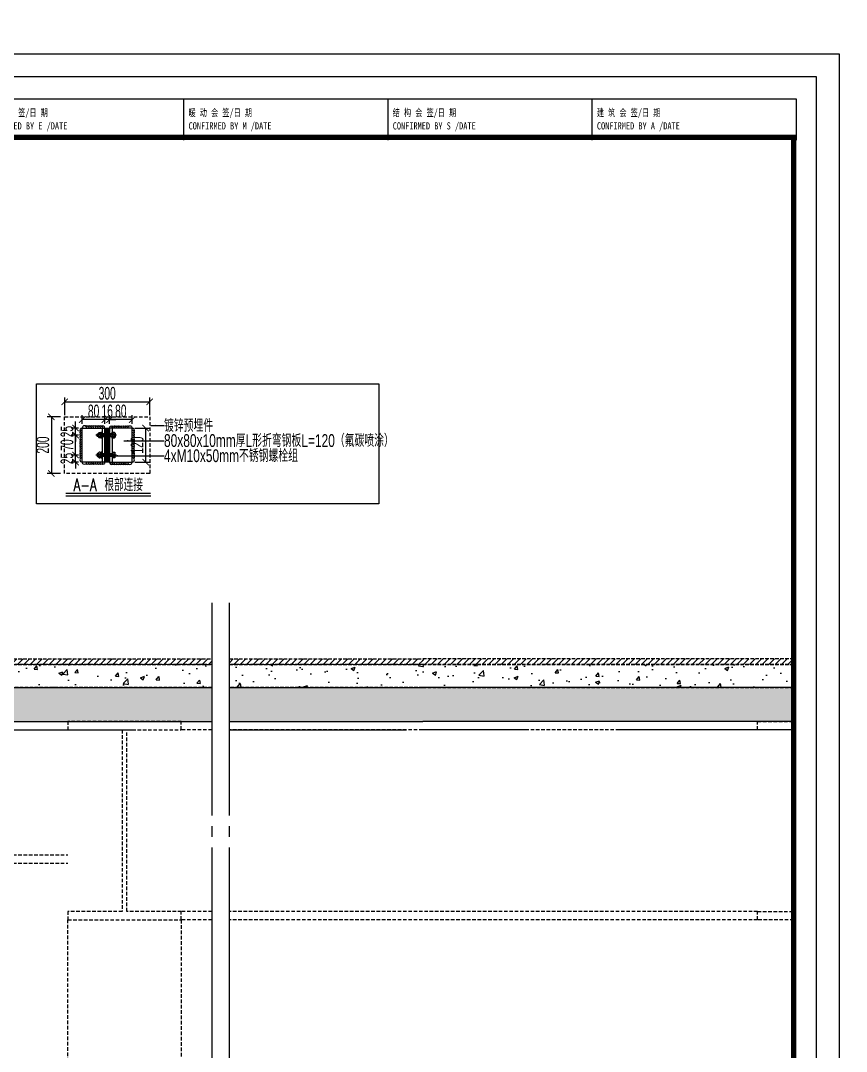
# Model space of a CAD drawing. Extents: x -8792 to 174344, y -43961 to 62816.
# Drawn here: x 126655 to 129567, y -7834 to -4199 of the extents above; entities that cross this region are included whole.
import ezdxf
from ezdxf.enums import TextEntityAlignment as Align
from ezdxf.xclip import XClip

# ---------------------------------------------------------------- set-up
doc = ezdxf.new("R2010")
doc.units = 0
doc.header["$LTSCALE"] = 50
doc.header["$XCLIPFRAME"] = 0
for name, pattern in [('( Hidden )', [0.375, 0.25, -0.125]), ('CENTER2', [28.575, 19.05, -3.175, 3.175, -3.175]), ('DASH', [0.35, 0.25, -0.1]), ('DOT2', [0.125, 0, -0.125]), ('HIDDEN', [0.375, 0.25, -0.125]), ('JIS_08_15', [17.25, 15, -0.75, 0.75, -0.75]), ('PHANTOM2', [31.75, 15.875, -3.175, 3.175, -3.175, 3.175, -3.175])]:
    doc.linetypes.add(name, pattern=pattern)
for name, color, linetype in [('#不锈钢', 25, 'Continuous'), ('#分隔线', 1, 'JIS_08_15'), ('#填充层', 8, 'Continuous'), ('#文字', 2, 'Continuous'), ('#标注', 1, 'Continuous'), ('#结构边线+内凹外凸边线', 5, 'Continuous'), ('#虚线', 8, 'HIDDEN'), ('#钢材', 34, 'Continuous'), ('#铝型材', 3, 'Continuous'), ('#非幕墙范围构件', 8, 'DASH'), ('0-焊缝', 10, 'Continuous'), ('2017_11-sheet-L2$0$C-SHET-TTLB', 11, 'Continuous'), ('A-BEAM-SECT-S', 10, 'Continuous'), ('A-FLOR-OTLN', 4, 'DOT2'), ('C-SHET-SHBD', 11, 'Continuous'), ('C-SHET-TTLB', 11, 'Continuous'), ('Screws', 210, 'Continuous'), ('STEEL', 34, 'Continuous'), ('TC', 251, 'Continuous'), ('TK', 7, 'Continuous'), ('WZ', 7, 'Continuous'), ('XX-S', 1, 'PHANTOM2'), ('吊顶', 7, 'Continuous'), ('焊缝', 8, 'Continuous'), ('螺栓钉类', 241, 'Continuous'), ('通-图框-文字', 4, 'Continuous')]:
    doc.layers.add(name, color=color, linetype=linetype)
doc.styles.add('2017_11-sheet-L2$0$SHEET-ECADI', font='', dxfattribs={"width": 0.7})
doc.styles.add('JHZX', font='jrs.shx', dxfattribs={"width": 0.6, "bigfont": 'jhz.shx'})
doc.styles.add('XD-2008', font='xd-hzs.shx', dxfattribs={"width": 0.7, "bigfont": 'xd-hztxt.shx'})
doc.styles.add('XD2008', font='@1romans.shx', dxfattribs={"width": 0.7, "bigfont": '!hztxt.shx'})
doc.styles.add('图纸文字', font='txt.shx', dxfattribs={"width": 0.7, "bigfont": 'HZTXT.shx'})
doc.styles.add('文字1', font='jrs.shx', dxfattribs={"width": 0.7, "bigfont": 'hztxt.shx'})
doc.styles.get('2017_11-sheet-L2$0$SHEET-ECADI').set_extended_font_data('SimHei')
doc.dimstyles.new('JZBZ-11', dxfattribs={"dimscale": 11, "dimtxt": 3, "dimasz": 1.5, "dimexe": 1, "dimexo": 1, "dimgap": 0.5, "dimtad": 1, "dimdec": 0, "dimdsep": 46, "dimtxsty": 'JHZX', "dimblk1": 'ARCHTICK', "dimblk2": 'ARCHTICK', "dimsah": 1, "dimcen": 0, "dimclrd": 1, "dimclre": 1, "dimclrt": 2, "dimadec": 0, "dimazin": 2, "dimtfac": 1, "dimtdec": 0, "dimtix": 1, "dimtmove": 0, "dimatfit": 3, "dimfxl": 0, "dimtolj": 1, "dimlwd": -1, "dimlwe": -1, "dimarcsym": 0})
doc.dimstyles.new('JZBZ-15', dxfattribs={"dimscale": 15, "dimtxt": 3, "dimasz": 1.5, "dimexe": 1, "dimexo": 1, "dimgap": 0.5, "dimtad": 1, "dimdec": 0, "dimdsep": 46, "dimtxsty": 'JHZX', "dimblk1": 'ARCHTICK', "dimblk2": 'ARCHTICK', "dimsah": 1, "dimcen": 0, "dimclrd": 1, "dimclre": 1, "dimclrt": 2, "dimadec": 3, "dimazin": 2, "dimtfac": 1, "dimtdec": 0, "dimtix": 1, "dimtmove": 0, "dimatfit": 3, "dimfxl": 0, "dimtolj": 1, "dimlwd": -1, "dimlwe": -1, "dimarcsym": 0})
pattern_1 = [(45, (-90369.84, 177752.96), (-17.6776695, 17.6776695), []), (50, (-90369.84, 177752.96), (71.726018, -6.275213), [7.5, -82.5]), (355, (-90369.84, 177752.96), (-13.875133, 75.219213), [6, -66]), (100.4514, (-90363.86, 177752.44), (57.850938, 68.943954), [6.37402, -70.11421]), (46.1842, (-90369.84, 177772.96), (106.724105, -16.5519), [11.25, -123.75]), (96.6356, (-90360.95, 177771.58), (93.46627, 97.411787), [9.56103, -105.1713]), (351.1842, (-90369.84, 177772.96), (93.466195, 97.41186), [9, -99]), (21, (-90359.84, 177767.96), (59.690705, -40.261889), [7.5, -82.5]), (326, (-90359.84, 177767.96), (24.331533, 72.515005), [6, -66]), (71.4514, (-90354.866, 177764.605), (84.022263, 32.25305), [6.37402, -70.11421]), (37.5, (-90369.84, 177752.96), (1.2159855, 33.2893854), [0, -65.2, 0, -67, 0, -66.25]), (7.5, (-90369.84, 177752.96), (26.306954, 39.441171), [0, -38.2, 0, -63.7, 0, -25.25]), (327.5, (-90392.14, 177752.96), (53.3822436, -2.255487), [0, -25, 0, -78, 0, -103.5]), (317.5, (-90402.14, 177752.96), (58.318617, 10.010498), [0, -32.5, 0, -51.8, 0, -73.5])]
pattern_2 = [(45, (-100, 1579.99), (-11.22532, 11.22532), [])]
pattern_3 = [(50, (-100, 1500), (143.452, -12.5504), [15, -165]), (355, (-100, 1500), (-27.7503, 150.4384), [12, -132]), (100.4514, (-88.05, 1498.95), (115.702, 137.888), [12.748, -140.2284]), (46.1842, (-100, 1540), (213.448, -33.104), [22.5, -247.5]), (96.6356, (-82.21, 1537.24), (186.9325, 194.8236), [19.122, -210.3426]), (351.184, (-100, 1540), (186.932, 194.824), [18, -198]), (21, (-80, 1530), (119.3814, -80.5238), [15, -165]), (326, (-80, 1530), (48.663, 145.03), [12, -132]), (71.4514, (-70.05, 1523.29), (168.0445, 64.506), [12.748, -140.2284]), (37.5, (-100, 1500), (2.43197, 66.57877), [0, -130.4, 0, -134, 0, -132.5]), (7.5, (-100, 1500), (52.6139, 78.8823), [0, -76.4, 0, -127.4, 0, -50.5]), (327.5, (-144.6, 1500), (106.7645, -4.51097), [0, -50, 0, -156, 0, -207]), (317.5, (-164.6, 1500), (116.6372, 20.021), [0, -65, 0, -103.6, 0, -147])]

# ---------------------------------------------------------------- blocks, each defined once
blk = doc.blocks.new('A$Cbd8d7c8c')
at = {"layer": 'A-FLOR-OTLN', "color": 8}
blk.add_lwpolyline([(-22721.2, -15689.9), (-43719.4, -33393.2, 0.413756), (-43991.6, -36561, 0.189672), (122158.2, -126683, 0.414786), (124666, -124719.5), (133885.2, -48361.9, 0.379931), (116453.3, -23207.9, 0.236452)], format="xyb", dxfattribs=at)
at = {"layer": '吊顶', "const_width": 3}
blk.add_lwpolyline([(36525.2, -42886.2, 0.056654), (31389.8, -41079.3), (30859.1, -40957.8, -0.112536), (21289.5, -36343.7, -0.028917), (3039, -19971, 0.413532), (-633.6, -19953.4), (-31397.9, -50352.8, 0.414781), (-31416.3, -54033.3, 0.170492), (123964.3, -129414.7, 0.412564), (126841.2, -127143.2), (136317.5, -48655.6, 1.269195), (87076.8, -54393.3)], format="xyb", dxfattribs=at)
blk = doc.blocks.new('A$C121c28fc')
at = {"layer": '#填充层'}
h = blk.add_hatch(dxfattribs=at)
h.set_pattern_fill('钢筋混凝土', color=256, scale=10, style=0)
h.set_pattern_definition(pattern_1)
h.paths.add_polyline_path([(2900.1, 1380), (2900.1, 1500), (-100, 1500), (-100, 1380)])
h = blk.add_hatch(dxfattribs=at)
h.set_pattern_fill('钢筋混凝土', color=256, scale=10, style=0)
h.set_pattern_definition(pattern_1)
h.paths.add_polyline_path([(2900.1, 1380), (2900.1, 1500), (5900.1, 1500), (5900.1, 1380)])
at = {"layer": '#非幕墙范围构件', "ltscale": 10}
h = blk.add_hatch(dxfattribs=at)
h.set_pattern_fill('ANSI31', color=8, scale=10)
h.set_pattern_definition(pattern_2)
h.paths.add_polyline_path([(2900.1, 1580), (2900.1, 1600), (115, 1600), (115, 1580)])
h = blk.add_hatch(dxfattribs=at)
h.set_pattern_fill('ANSI31', color=8, scale=10)
h.set_pattern_definition(pattern_2)
h.paths.add_polyline_path([(2900.1, 1580), (2900.1, 1600), (5685.1, 1600), (5685.1, 1580)])
h = blk.add_hatch(dxfattribs=at)
h.set_pattern_fill('混凝土', color=8, scale=20)
h.set_pattern_definition(pattern_3)
h.paths.add_polyline_path([(2900.1, 1500), (2900.1, 1580), (115, 1580), (115, 1500)])
h = blk.add_hatch(dxfattribs=at)
h.set_pattern_fill('混凝土', color=8, scale=20)
h.set_pattern_definition(pattern_3)
h.paths.add_polyline_path([(2900.1, 1500), (2900.1, 1580), (5685.1, 1580), (5685.1, 1500)])
at = {"layer": '#结构边线+内凹外凸边线'}
for p, q in [((-100, 1500), (2900.1, 1500)), ((-100, 1500), (-100, 1380)), ((5900.1, 1500), (2900.1, 1500)), ((5900.1, 1500), (5900.1, 1380)), ((-100, 1380), (2900.1, 1380)), ((5900.1, 1380), (2900.1, 1380))]:
    blk.add_line(p, q, dxfattribs=at)
at = {"layer": '#钢材', "ltscale": 50}
for points in [[(-100, 1350), (-88, 1350), (-87.9, 909.9), (-99.9, 909.9)], [(5900.1, 1350), (5888.1, 1350), (5888.1, 909.9), (5900.1, 909.9)]]:
    blk.add_lwpolyline(points, close=True, dxfattribs=at)
for points in [[(-7.9, 939.9), (-37.9, 909.9), (-87.9, 909.9), (-88, 1350), (-38, 1350), (-8, 1320), (-7.9, 939.9)], [(8.1, 939.9), (38.1, 909.9), (88.1, 909.9), (88, 1350), (38, 1350), (8, 1320), (8.1, 939.9)], [(5792.1, 939.9), (5762.1, 909.9), (5712.1, 909.9), (5712.1, 1350), (5762.1, 1350), (5792.1, 1320), (5792.1, 939.9)], [(5808.1, 939.9), (5838.1, 909.9), (5888.1, 909.9), (5888.1, 1350), (5838.1, 1350), (5808.1, 1320), (5808.1, 939.9)]]:
    blk.add_lwpolyline(points, dxfattribs=at)
at = {"layer": '#铝型材', "color": 8, "linetype": '( Hidden )', "ltscale": 50}
for points in [[(-8, 1350), (-100, 1350), (-100, 1380), (100, 1380), (100, 1350), (8, 1350), (8.1, 909.9), (100.1, 909.9), (100.1, 879.9), (-99.9, 879.9), (-99.9, 909.9), (-7.9, 909.9)], [(5808.1, 1350), (5900.1, 1350), (5900.1, 1380), (5700.1, 1380), (5700.1, 1350), (5792.1, 1350), (5792.1, 909.9), (5700.1, 909.9), (5700.1, 879.9), (5900.1, 879.9), (5900.1, 909.9), (5808.1, 909.9)]]:
    blk.add_lwpolyline(points, close=True, dxfattribs=at)
at = {"layer": '#非幕墙范围构件', "color": 8, "linetype": '( Hidden )', "ltscale": 50}
for p in [(100, 1350.1), (5700.1, 1350.1)]:
    blk.add_line(p, (2900.1, 1350.1), dxfattribs=at)
at = {"layer": '#非幕墙范围构件', "color": 8}
for points in [[(2900.1, 1580), (115, 1580), (115, 1600), (2900.1, 1600)], [(2900.1, 1580), (5685.1, 1580), (5685.1, 1600), (2900.1, 1600)], [(2900.1, 1500), (115, 1500), (115, 1580), (2900.1, 1580)], [(2900.1, 1500), (5685.1, 1500), (5685.1, 1580), (2900.1, 1580)]]:
    blk.add_lwpolyline(points, dxfattribs=at)
at = {"layer": '#非幕墙范围构件', "color": 8, "linetype": '( Hidden )'}
for points in [[(100, 1350.1), (500.1, 1350)], [(4080.7, 1350), (900.1, 1350)], [(100, 910), (500.1, 909.9)], [(5700.1, 909.9), (4468.7, 909.9)], [(100, 880), (500.1, 879.9)], [(5700.1, 879.9), (4468.7, 879.9)], [(4080.7, 710), (900.1, 710)], [(4080.7, 680), (900.1, 680)], [(-100, -900.1), (100.1, -600.1)], [(-99.9, -600.1), (100.1, -900.1)], [(5900.1, -600.1), (5700.1, -900.1)], [(5900.1, -900.1), (5700.1, -600.1)]]:
    blk.add_lwpolyline(points, dxfattribs=at)
for points in [[(708, 1350.1), (900.1, 1350.1), (900.1, 1380.1), (500.1, 1380.1), (500.1, 1350.1), (692, 1350.1), (692, 710.1), (500.1, 710.1), (500.1, 680.1), (900.1, 680.1), (900.1, 710.1), (708, 710.1)], [(4272.8, 1350.1), (4080.7, 1350.1), (4080.7, 1380.1), (4480.7, 1380.1), (4480.7, 1350.1), (4288.8, 1350.1), (4288.8, 710.1), (4480.7, 710.1), (4480.7, 680.1), (4080.7, 680.1), (4080.7, 710.1), (4272.8, 710.1)], [(-100, -900.1), (-99.9, 879.9), (100.1, 879.9), (100, -900.1)], [(4900.1, 879.9), (5300.1, 879.9), (5300.1, -4370.1), (4900.1, -4370.1)], [(5900.1, -900.1), (5900.1, 879.9), (5700.1, 879.9), (5700.1, -900.1)], [(500.1, 680), (900.1, 680), (900.1, -4395.1), (500.1, -4395.1)], [(-100, -900.1), (100, -900.1), (100, -600.1), (-100, -600.1)], [(5900.1, -900.1), (5700.1, -900.1), (5700.1, -600.1), (5900.1, -600.1)]]:
    blk.add_lwpolyline(points, close=True, dxfattribs=at)
at = {"layer": 'A-BEAM-SECT-S'}
for p in [(100, 1380.1), (5700.1, 1380.1)]:
    blk.add_line(p, (2900.1, 1380.1), dxfattribs=at)
at = {"layer": '焊缝', "ltscale": 10}
for points in [[(-38, 1350, -0.57735), (-56, 1339.6, 0.267949), (-50, 1350, -0.57735), (-68, 1339.6, 0.267949), (-62, 1350, -0.57735), (-80, 1339.6, 0.267949), (-74, 1350, -1), (-98, 1350, -1)], [(-87.9, 1350, -0.57735), (-77.5, 1332, 0.267949), (-87.9, 1338, -0.57735), (-77.5, 1320, 0.267949), (-87.9, 1326, -0.57735), (-77.5, 1308, 0.267949), (-87.9, 1314, -0.57735), (-77.5, 1296, 0.267949), (-87.9, 1302, -0.57735), (-77.5, 1284, 0.267949), (-87.9, 1290, -0.57735), (-77.5, 1272, 0.267949), (-87.9, 1278, -0.57735), (-77.5, 1260, 0.267949), (-87.9, 1266, -0.57735), (-77.5, 1248, 0.267949), (-87.9, 1254, -0.57735), (-77.5, 1236, 0.267949), (-87.9, 1242, -0.57735), (-77.5, 1224, 0.267949), (-87.9, 1230, -0.57735), (-77.5, 1212, 0.267949), (-87.9, 1218, -0.57735), (-77.5, 1200, 0.267949), (-87.9, 1206, -0.57735), (-77.5, 1188, 0.267949), (-87.9, 1194, -0.57735), (-77.5, 1176, 0.267949), (-87.9, 1182, -0.57735), (-77.5, 1164, 0.267949), (-87.9, 1170, -0.57735), (-77.5, 1152, 0.267949), (-87.9, 1158, -0.57735), (-77.5, 1140, 0.267949), (-87.9, 1146, -0.57735), (-77.5, 1128, 0.267949), (-87.9, 1134, -0.57735), (-77.5, 1116, 0.267949), (-87.9, 1122, -0.57735), (-77.5, 1104, 0.267949), (-87.9, 1110, -0.57735), (-77.5, 1092, 0.267949), (-87.9, 1098, -0.57735), (-77.5, 1080, 0.267949), (-87.9, 1086, -0.57735), (-77.5, 1068, 0.267949), (-87.9, 1074, -0.57735), (-77.5, 1056, 0.267949), (-87.9, 1062, -0.57735), (-77.5, 1044, 0.267949), (-87.9, 1050, -0.57735), (-77.5, 1032, 0.267949), (-87.9, 1038, -0.57735), (-77.5, 1020, 0.267949), (-87.9, 1026, -0.57735), (-77.5, 1008, 0.267949), (-87.9, 1014, -0.57735), (-77.5, 996, 0.267949), (-87.9, 1002, -0.57735), (-77.5, 984, 0.267949), (-87.9, 990, -0.57735), (-77.5, 972, 0.267949), (-87.9, 978, -0.57735), (-77.5, 960, 0.267949), (-87.9, 966, -0.57735), (-77.5, 948, 0.267949), (-87.9, 954, -0.57735), (-77.5, 936, 0.267949), (-87.9, 942, -1), (-87.9, 918, -1)], [(100.1, 1350.1, -0.57735), (82.1, 1339.7, 0.267949), (88.1, 1350.1, -0.57735), (70.1, 1339.6, 0.267949), (76.1, 1350, -0.57735), (58.1, 1339.6, 0.267949), (64.1, 1350, -1), (40.1, 1349.9, -1)], [(-8, 1320, 0.57735), (-18.4, 1302, -0.267949), (-8, 1308, 0.57735), (-18.4, 1290, -0.267949), (-8, 1296, 0.57735), (-18.4, 1278, -0.267949), (-8, 1284, 0.57735), (-18.4, 1266, -0.267949), (-8, 1272, 0.57735), (-18.4, 1254, -0.267949), (-8, 1260, 0.57735), (-18.4, 1242, -0.267949), (-8, 1248, 0.57735), (-18.4, 1230, -0.267949), (-8, 1236, 0.57735), (-18.4, 1218, -0.267949), (-8, 1224, 0.57735), (-18.4, 1206, -0.267949), (-8, 1212, 0.57735), (-18.4, 1194, -0.267949), (-8, 1200, 0.57735), (-18.4, 1182, -0.267949), (-8, 1188, 0.57735), (-18.4, 1170, -0.267949), (-8, 1176, 0.57735), (-18.4, 1158, -0.267949), (-8, 1164, 0.57735), (-18.4, 1146, -0.267949), (-8, 1152, 0.57735), (-18.4, 1134, -0.267949), (-8, 1140, 0.57735), (-18.4, 1122, -0.267949), (-8, 1128, 0.57735), (-18.4, 1110, -0.267949), (-8, 1116, 0.57735), (-18.4, 1098, -0.267949), (-8, 1104, 0.57735), (-18.4, 1086, -0.267949), (-8, 1092, 0.57735), (-18.4, 1074, -0.267949), (-8, 1080, 0.57735), (-18.4, 1062, -0.267949), (-8, 1068, 0.57735), (-18.4, 1050, -0.267949), (-8, 1056, 0.57735), (-18.4, 1038, -0.267949), (-8, 1044, 0.57735), (-18.4, 1026, -0.267949), (-8, 1032, 0.57735), (-18.4, 1014, -0.267949), (-8, 1020, 0.57735), (-18.4, 1002, -0.267949), (-8, 1008, 0.57735), (-18.4, 990, -0.267949), (-8, 996, 0.57735), (-18.4, 978, -0.267949), (-8, 984, 0.57735), (-18.4, 966, -0.267949), (-8.1, 972, 1), (-8.1, 948, 1)], [(8, 1320, -0.57735), (18.4, 1302, 0.267949), (8, 1308, -0.57735), (18.4, 1290, 0.267949), (8, 1296, -0.57735), (18.4, 1278, 0.267949), (8, 1284, -0.57735), (18.4, 1266, 0.267949), (8, 1272, -0.57735), (18.4, 1254, 0.267949), (8, 1260, -0.57735), (18.4, 1242, 0.267949), (8, 1248, -0.57735), (18.4, 1230, 0.267949), (8, 1236, -0.57735), (18.4, 1218, 0.267949), (8, 1224, -0.57735), (18.4, 1206, 0.267949), (8, 1212, -0.57735), (18.4, 1194, 0.267949), (8, 1200, -0.57735), (18.4, 1182, 0.267949), (8, 1188, -0.57735), (18.4, 1170, 0.267949), (8, 1176, -0.57735), (18.4, 1158, 0.267949), (8, 1164, -0.57735), (18.4, 1146, 0.267949), (8, 1152, -0.57735), (18.4, 1134, 0.267949), (8, 1140, -0.57735), (18.4, 1122, 0.267949), (8, 1128, -0.57735), (18.4, 1110, 0.267949), (8, 1116, -0.57735), (18.4, 1098, 0.267949), (8, 1104, -0.57735), (18.4, 1086, 0.267949), (8, 1092, -0.57735), (18.4, 1074, 0.267949), (8, 1080, -0.57735), (18.4, 1062, 0.267949), (8, 1068, -0.57735), (18.4, 1050, 0.267949), (8, 1056, -0.57735), (18.4, 1038, 0.267949), (8, 1044, -0.57735), (18.4, 1026, 0.267949), (8, 1032, -0.57735), (18.4, 1014, 0.267949), (8, 1020, -0.57735), (18.4, 1002, 0.267949), (8, 1008, -0.57735), (18.4, 990, 0.267949), (8, 996, -0.57735), (18.4, 978, 0.267949), (8, 984, -0.57735), (18.4, 966, 0.267949), (8.1, 972, -1), (8.1, 948, -1)], [(-99.9, 909.9, -0.57735), (-81.9, 920.3, 0.267949), (-87.9, 909.9, -0.57735), (-69.9, 920.3, 0.267949), (-75.9, 909.9, -0.57735), (-57.9, 920.3, 0.267949), (-63.9, 909.9, -1), (-39.9, 909.9, -1)], [(8.1, 909.9, -0.57735), (26.1, 920.3, 0.267949), (20.1, 909.9, -0.57735), (38.1, 920.3, 0.267949), (32.1, 909.9, -0.57735), (50.1, 920.3, 0.267949), (44.1, 909.9, -0.57735), (62.1, 920.3, 0.267949), (56.1, 909.9, -1), (80.1, 909.9, -1)]]:
    blk.add_lwpolyline(points, format="xyb", dxfattribs=at)
blk = doc.blocks.new('A3文本框')
at = {"layer": 'Defpoints', "ltscale": 500}
blk.add_lwpolyline([(10, -10), (-420, -10), (-420, 297), (10, 297)], close=True, dxfattribs=at)
at = {"layer": 'C-SHET-SHBD', "style": 'XD2008', "width": 0.7}
for tag, height, p in [('子项名称', 4.5, (-37.49, 35.41)), ('图名', 4.5, (-37.49, 24.27)), ('比例', 3, (-56.3, 8.25)), ('MQJD-01', 3, (-13.24, 2.27))]:
    blk.add_attdef(tag, text='', height=height, dxfattribs=at).set_placement(p, align=Align.CENTER)
blk = doc.blocks.new('*U212')
at = {"layer": 'Screws', "linetype": 'ByBlock'}
for p, q in [((-7.2, 10), (7.2, 10)), ((-5, 0), (-5, -36)), ((-4.8, 2), (-4.8, 8)), ((4.8, 2), (4.8, 8)), ((5, -36), (5, 0)), ((-7.2, -48.5), (7.2, -48.5)), ((-5, -52.5), (5, -52.5)), ((-4.8, -46.7), (-4.8, -42.3)), ((0, -40.5), (1.9, -38)), ((1.2, -40.5), (3.1, -38)), ((4.8, -46.7), (4.8, -42.3))]:
    blk.add_line(p, q, dxfattribs=at)
at = {"layer": 'Screws', "color": 252, "linetype": 'HIDDEN'}
for p, q in [((-4, 0), (-4, -36)), ((4, -36), (4, 0)), ((-4, -48.5), (-4, -53.5)), ((4, -48.5), (4, -53.5))]:
    blk.add_line(p, q, dxfattribs=at)
at = {"layer": 'Screws', "color": 170, "linetype": 'CENTER2'}
blk.add_line((0, 15), (0, -58.5), dxfattribs=at)
at = {"layer": 'Screws', "linetype": 'ByBlock'}
for points in [[(11, 2), (11, 0), (-11, 0), (-11, 2)], [(11, -36), (11, -38), (-11, -38), (-11, -36)], [(-9, -40.5), (9, -40.5), (9, -38), (-9, -38)]]:
    blk.add_lwpolyline(points, close=True, dxfattribs=at)
blk.add_lwpolyline([(9.6, 2), (9.6, 8, 0.281025), (7.2, 10, 0.281025), (4.8, 8, 0.416358), (-4.8, 8, 0.281025), (-7.2, 10, 0.281025), (-9.6, 8), (-9.6, 2)], format="xyb", dxfattribs=at)
blk.add_lwpolyline([(-4.8, -42.3, -0.374723), (4.8, -42.3, -0.268096), (7.2, -40.5, -0.268096), (9.6, -42.3), (9.6, -46.7, -0.268096), (7.2, -48.5, -0.268096), (4.8, -46.7, -0.374723), (-4.8, -46.7, -0.268096), (-7.2, -48.5, -0.268096), (-9.6, -46.7), (-9.6, -42.3, -0.268096), (-7.2, -40.5, -0.268096)], format="xyb", close=True, dxfattribs=at)
blk.add_lwpolyline([(5, -48.5), (5, -52.5), (4, -53.5), (-4, -53.5), (-5, -52.5), (-5, -48.5)], dxfattribs=at)
blk = doc.blocks.new('20230320160734')
at = {"layer": '0-焊缝', "color": 10, "ltscale": 250}
for points in [[(-18, 66.2, 0.57735), (-30, 73.1, -0.267949), (-26, 66.2, 0.57735), (-38, 73.1, -0.267949), (-34, 66.2, 0.57735), (-46, 73.1, -0.267949), (-42, 66.2, 0.57735), (-54, 73.1, -0.267949), (-50, 66.2, 0.57735), (-62, 73.1, -0.267949), (-58, 66.2, 0.57735), (-70, 73.1, -0.267949), (-66, 66.2, 0.57735), (-78, 73.1, -0.267949), (-74, 66.2, 0.57735), (-86, 73.1, -0.267949), (-82, 66.2, 1), (-98, 66.2, 1)], [(-2, 66.2, -0.57735), (10, 73.1, 0.267949), (6, 66.2, -0.57735), (18, 73.1, 0.267949), (14, 66.2, -0.57735), (26, 73.1, 0.267949), (22, 66.2, -0.57735), (34, 73.1, 0.267949), (30, 66.2, -0.57735), (42, 73.1, 0.267949), (38, 66.2, -0.57735), (50, 73.1, 0.267949), (46, 66.2, -0.57735), (58, 73.1, 0.267949), (54, 66.2, -0.57735), (66, 73.1, 0.267949), (62, 66.2, -1), (78, 66.2, -1)], [(-18, -54, -0.57735), (-30, -60.9, 0.267949), (-26, -54, -0.57735), (-38, -60.9, 0.267949), (-34, -54, -0.57735), (-46, -60.9, 0.267949), (-42, -54, -0.57735), (-54, -60.9, 0.267949), (-50, -54, -0.57735), (-62, -60.9, 0.267949), (-58, -54, -0.57735), (-70, -60.9, 0.267949), (-66, -54, -0.57735), (-78, -60.9, 0.267949), (-74, -54, -0.57735), (-86, -60.9, 0.267949), (-82, -54, -1), (-98, -54, -1)], [(-2, -54, 0.57735), (10, -60.9, -0.267949), (6, -54, 0.57735), (18, -60.9, -0.267949), (14, -54, 0.57735), (26, -60.9, -0.267949), (22, -54, 0.57735), (34, -60.9, -0.267949), (30, -54, 0.57735), (42, -60.9, -0.267949), (38, -54, 0.57735), (50, -60.9, -0.267949), (46, -54, 0.57735), (58, -60.9, -0.267949), (54, -54, 0.57735), (66, -60.9, -0.267949), (62, -54, 1), (78, -54, 1)]]:
    blk.add_lwpolyline(points, format="xyb", dxfattribs=at)
for centre, start, end in [((-98, 58), 90, 210), ((-98, 50), 90, 210), ((-98, 42), 90, 210), ((-98, 34), 90, 210), ((-98, 34), 90, 150), ((78, 58), 330, 90), ((78, 50), 330, 90), ((78, 42), 330, 90), ((78, 34), 30, 90), ((78, 34), 330, 90), ((-98, 26), 90, 210), ((-98, 18), 90, 210), ((-98, 10), 90, 210), ((-98, 2), 90, 210), ((-98, -6), 90, 210), ((-98, 26), 90, 150), ((-98, 18), 90, 150), ((-98, 10), 90, 150), ((-98, 2), 90, 150), ((-98, -6), 90, 150), ((78, 26), 30, 90), ((78, 26), 330, 90), ((78, 18), 30, 90), ((78, 18), 330, 90), ((78, 10), 30, 90), ((78, 10), 330, 90), ((78, 2), 30, 90), ((78, 2), 330, 90), ((78, -6), 30, 90), ((78, -6), 330, 90), ((-98, -14), 90, 210), ((-98, -22), 90, 210), ((-98, -30), 90, 210), ((-98, -38), 90, 210), ((-98, -14), 90, 150), ((-98, -22), 90, 150), ((-98, -30), 90, 150), ((-98, -38), 90, 150), ((78, -14), 30, 90), ((78, -14), 330, 90), ((78, -22), 30, 90), ((78, -22), 330, 90), ((78, -30), 30, 90), ((78, -30), 330, 90), ((78, -38), 30, 90), ((78, -38), 330, 90), ((-98, -46), 90, 270), ((-98, -46), 90, 150), ((78, -46), 30, 90), ((78, -46), 270, 90)]:
    blk.add_arc(centre, 8, start, end, dxfattribs=at)
at = {"layer": 'STEEL', "ltscale": 40}
for points in [[(-98, -54), (-98, 66.1), (-18, 66.1), (-18, -54)], [(78, -54), (78, 66.1), (-2, 66.1), (-2, -54)]]:
    blk.add_lwpolyline(points, close=True, dxfattribs=at)
for points in [[(-28, 66.1), (-28, -54)], [(8, 66.1), (8, -54)]]:
    blk.add_lwpolyline(points, dxfattribs=at)
at = {"layer": '螺栓钉类', "rotation": 270}
blk.add_blockref('*U212', (8, 41.1), dxfattribs=at)
at = {"layer": '螺栓钉类', "xscale": -1, "rotation": 270}
blk.add_blockref('*U212', (8, -29), dxfattribs=at)
blk = doc.blocks.new('*U99')
blk.add_line((-13.52, -0.75), (13.7, -0.75))
at = {"const_width": 0.4}
blk.add_lwpolyline([(-13.52, 0), (13.7, 0)], dxfattribs=at)
at = {"layer": 'WZ', "color": 2, "style": '图纸文字', "width": 0.7}
blk.add_attdef('立面图', text='', height=4, dxfattribs=at).set_placement((0.06, 2.74), align=Align.MIDDLE_CENTER)
blk = doc.blocks.new('_ARCHTICK')
at = {"color": 0, "linetype": 'ByBlock', "const_width": 0.15}
blk.add_lwpolyline([(-0.5, -0.5), (0.5, 0.5)], dxfattribs=at)
blk = doc.blocks.new('*D214')
at = {"layer": '#标注', "color": 1, "ltscale": 10, "transparency": 16777216}
for p, q in [((126968.2, -5600.6), (126968.2, -5590.7)), ((127048.2, -5620.7), (127048.2, -5590.7)), ((127048.2, -5605.7), (126968.2, -5605.7))]:
    blk.add_line(p, q, dxfattribs=at)
at = {"layer": 'Defpoints', "color": 0, "ltscale": 10, "transparency": 16777216}
for p in [(126968.2, -5605.7), (126968.2, -5615.6), (127048.2, -5635.7)]:
    blk.add_point(p, dxfattribs=at)
at = {"layer": '#标注', "color": 1, "ltscale": 10, "transparency": 16777216, "xscale": 22.5, "yscale": 22.5, "zscale": 22.5, "rotation": 180}
blk.add_blockref('_ARCHTICK', (126968.2, -5605.7), dxfattribs=at)
at = {"layer": '#标注', "color": 1, "ltscale": 10, "transparency": 16777216, "xscale": 22.5, "yscale": 22.5, "zscale": 22.5}
blk.add_blockref('_ARCHTICK', (127048.2, -5605.7), dxfattribs=at)
at = {"layer": '#标注', "color": 2, "ltscale": 10, "transparency": 16777216, "insert": (127008.2, -5575.7), "char_height": 45, "attachment_point": 5, "style": 'JHZX'}
blk.add_mtext('\\A1;80', dxfattribs=at)
blk = doc.blocks.new('*D215')
at = {"layer": '#标注', "color": 1, "ltscale": 10, "transparency": 16777216}
for p, q in [((126952.2, -5620.5), (126952.2, -5590.7)), ((126968.2, -5620.6), (126968.2, -5590.7)), ((126952.2, -5605.7), (126929.7, -5605.7)), ((126968.2, -5605.7), (126952.2, -5605.7)), ((126968.2, -5605.7), (126990.7, -5605.7))]:
    blk.add_line(p, q, dxfattribs=at)
at = {"layer": 'Defpoints', "color": 0, "ltscale": 10, "transparency": 16777216}
for p in [(126952.2, -5605.7), (126952.2, -5635.5), (126968.2, -5635.6)]:
    blk.add_point(p, dxfattribs=at)
at = {"layer": '#标注', "color": 1, "ltscale": 10, "transparency": 16777216, "xscale": 22.5, "yscale": 22.5, "zscale": 22.5}
blk.add_blockref('_ARCHTICK', (126952.2, -5605.7), dxfattribs=at)
at = {"layer": '#标注', "color": 1, "ltscale": 10, "transparency": 16777216, "xscale": 22.5, "yscale": 22.5, "zscale": 22.5, "rotation": 180}
blk.add_blockref('_ARCHTICK', (126968.2, -5605.7), dxfattribs=at)
at = {"layer": '#标注', "color": 2, "ltscale": 10, "transparency": 16777216, "insert": (126960.2, -5575.7), "char_height": 45, "attachment_point": 5, "style": 'JHZX'}
blk.add_mtext('\\A1;16', dxfattribs=at)
blk = doc.blocks.new('*D216')
at = {"layer": '#标注', "color": 1, "ltscale": 10, "transparency": 16777216}
for p, q in [((126872.2, -5620.7), (126872.2, -5590.7)), ((126952.2, -5600.6), (126952.2, -5590.7)), ((126952.2, -5605.7), (126872.2, -5605.7))]:
    blk.add_line(p, q, dxfattribs=at)
at = {"layer": 'Defpoints', "color": 0, "ltscale": 10, "transparency": 16777216}
for p in [(126872.2, -5605.7), (126952.2, -5615.6), (126872.2, -5635.7)]:
    blk.add_point(p, dxfattribs=at)
at = {"layer": '#标注', "color": 1, "ltscale": 10, "transparency": 16777216, "xscale": 22.5, "yscale": 22.5, "zscale": 22.5, "rotation": 180}
blk.add_blockref('_ARCHTICK', (126872.2, -5605.7), dxfattribs=at)
at = {"layer": '#标注', "color": 1, "ltscale": 10, "transparency": 16777216, "xscale": 22.5, "yscale": 22.5, "zscale": 22.5}
blk.add_blockref('_ARCHTICK', (126952.2, -5605.7), dxfattribs=at)
at = {"layer": '#标注', "color": 2, "ltscale": 10, "transparency": 16777216, "insert": (126912.2, -5575.7), "char_height": 45, "attachment_point": 5, "style": 'JHZX'}
blk.add_mtext('\\A1;80', dxfattribs=at)
blk = doc.blocks.new('*D217')
at = {"layer": '#标注', "color": 1, "ltscale": 10, "transparency": 16777216}
for p, q in [((127057.2, -5635.5), (127110.8, -5635.5)), ((127095.8, -5635.5), (127095.8, -5755.7)), ((127057.2, -5755.7), (127110.8, -5755.7))]:
    blk.add_line(p, q, dxfattribs=at)
at = {"layer": 'Defpoints', "color": 0, "ltscale": 10, "transparency": 16777216}
for p in [(127042.2, -5635.5), (127042.2, -5755.7), (127095.8, -5755.7)]:
    blk.add_point(p, dxfattribs=at)
at = {"layer": '#标注', "color": 1, "ltscale": 10, "transparency": 16777216, "xscale": 22.5, "yscale": 22.5, "zscale": 22.5}
for p, rotation in [((127095.8, -5635.5), 90), ((127095.8, -5755.7), 270)]:
    blk.add_blockref('_ARCHTICK', p, dxfattribs=dict(at, rotation=rotation))
at = {"layer": '#标注', "color": 2, "ltscale": 10, "transparency": 16777216, "insert": (127065.8, -5695.6), "char_height": 45, "attachment_point": 5, "rotation": 90, "style": 'JHZX'}
blk.add_mtext('\\A1;120', dxfattribs=at)
blk = doc.blocks.new('*D218')
at = {"layer": '#标注', "color": 1, "ltscale": 10, "transparency": 16777216}
for p, q in [((126810.2, -5590.6), (126810.2, -5528.2)), ((126810.2, -5543.2), (127110.2, -5543.2)), ((127110.2, -5590.6), (127110.2, -5528.2))]:
    blk.add_line(p, q, dxfattribs=at)
at = {"layer": 'Defpoints', "color": 0, "ltscale": 10, "transparency": 16777216}
for p in [(127110.2, -5543.2), (126810.2, -5605.6), (127110.2, -5605.6)]:
    blk.add_point(p, dxfattribs=at)
at = {"layer": '#标注', "color": 1, "ltscale": 10, "transparency": 16777216, "xscale": 22.5, "yscale": 22.5, "zscale": 22.5, "rotation": 180}
blk.add_blockref('_ARCHTICK', (126810.2, -5543.2), dxfattribs=at)
at = {"layer": '#标注', "color": 1, "ltscale": 10, "transparency": 16777216, "xscale": 22.5, "yscale": 22.5, "zscale": 22.5}
blk.add_blockref('_ARCHTICK', (127110.2, -5543.2), dxfattribs=at)
at = {"layer": '#标注', "color": 2, "ltscale": 10, "transparency": 16777216, "insert": (126960.2, -5513.2), "char_height": 45, "attachment_point": 5, "style": 'JHZX'}
blk.add_mtext('\\A1;300', dxfattribs=at)
blk = doc.blocks.new('*D219')
at = {"layer": '#标注', "color": 1, "ltscale": 10, "transparency": 16777216}
for p, q in [((126795.2, -5595.6), (126748.3, -5595.6)), ((126763.3, -5595.6), (126763.3, -5795.6)), ((126795.2, -5795.6), (126748.3, -5795.6))]:
    blk.add_line(p, q, dxfattribs=at)
at = {"layer": 'Defpoints', "color": 0, "ltscale": 10, "transparency": 16777216}
for p in [(126810.2, -5595.6), (126763.3, -5795.6), (126810.2, -5795.6)]:
    blk.add_point(p, dxfattribs=at)
at = {"layer": '#标注', "color": 1, "ltscale": 10, "transparency": 16777216, "xscale": 22.5, "yscale": 22.5, "zscale": 22.5}
for p, rotation in [((126763.3, -5595.6), 90), ((126763.3, -5795.6), 270)]:
    blk.add_blockref('_ARCHTICK', p, dxfattribs=dict(at, rotation=rotation))
at = {"layer": '#标注', "color": 2, "ltscale": 10, "transparency": 16777216, "insert": (126733.3, -5695.6), "char_height": 45, "attachment_point": 5, "rotation": 90, "style": 'JHZX'}
blk.add_mtext('\\A1;200', dxfattribs=at)
blk = doc.blocks.new('*D220')
at = {"layer": '#标注', "color": 1, "ltscale": 10, "transparency": 16777216}
for p, q in [((126859.1, -5730.7), (126833.5, -5730.7)), ((126848.5, -5730.7), (126848.5, -5708.2)), ((126848.5, -5755.7), (126848.5, -5730.7)), ((126859.2, -5755.7), (126833.5, -5755.7)), ((126848.5, -5755.7), (126848.5, -5778.2))]:
    blk.add_line(p, q, dxfattribs=at)
at = {"layer": 'Defpoints', "color": 0, "ltscale": 10, "transparency": 16777216}
for p in [(126848.5, -5730.7), (126874.1, -5730.7), (126874.2, -5755.7)]:
    blk.add_point(p, dxfattribs=at)
at = {"layer": '#标注', "color": 1, "ltscale": 10, "transparency": 16777216, "xscale": 22.5, "yscale": 22.5, "zscale": 22.5}
for p, rotation in [((126848.5, -5730.7), 270), ((126848.5, -5755.7), 90)]:
    blk.add_blockref('_ARCHTICK', p, dxfattribs=dict(at, rotation=rotation))
at = {"layer": '#标注', "color": 2, "ltscale": 10, "transparency": 16777216, "insert": (126818.5, -5743.2), "char_height": 45, "attachment_point": 5, "rotation": 90, "style": 'JHZX'}
blk.add_mtext('\\A1;25', dxfattribs=at)
blk = doc.blocks.new('*D221')
at = {"layer": '#标注', "color": 1, "ltscale": 10, "transparency": 16777216}
for p, q in [((126859.2, -5660.6), (126833.5, -5660.6)), ((126848.5, -5730.7), (126848.5, -5660.6)), ((126859.1, -5730.7), (126833.5, -5730.7))]:
    blk.add_line(p, q, dxfattribs=at)
at = {"layer": 'Defpoints', "color": 0, "ltscale": 10, "transparency": 16777216}
for p in [(126848.5, -5660.6), (126874.2, -5660.6), (126874.1, -5730.7)]:
    blk.add_point(p, dxfattribs=at)
at = {"layer": '#标注', "color": 1, "ltscale": 10, "transparency": 16777216, "xscale": 22.5, "yscale": 22.5, "zscale": 22.5}
for p, rotation in [((126848.5, -5660.6), 90), ((126848.5, -5730.7), 270)]:
    blk.add_blockref('_ARCHTICK', p, dxfattribs=dict(at, rotation=rotation))
at = {"layer": '#标注', "color": 2, "ltscale": 10, "transparency": 16777216, "insert": (126818.5, -5695.6), "char_height": 45, "attachment_point": 5, "rotation": 90, "style": 'JHZX'}
blk.add_mtext('\\A1;70', dxfattribs=at)
blk = doc.blocks.new('*D222')
at = {"layer": '#标注', "color": 1, "ltscale": 10, "transparency": 16777216}
for p, q in [((126848.5, -5635.5), (126848.5, -5613)), ((126859.2, -5635.5), (126833.5, -5635.5)), ((126859.2, -5660.6), (126833.5, -5660.6)), ((126848.5, -5660.6), (126848.5, -5635.5)), ((126848.5, -5660.6), (126848.5, -5683.1))]:
    blk.add_line(p, q, dxfattribs=at)
at = {"layer": 'Defpoints', "color": 0, "ltscale": 10, "transparency": 16777216}
for p in [(126848.5, -5635.5), (126874.2, -5635.5), (126874.2, -5660.6)]:
    blk.add_point(p, dxfattribs=at)
at = {"layer": '#标注', "color": 1, "ltscale": 10, "transparency": 16777216, "xscale": 22.5, "yscale": 22.5, "zscale": 22.5}
for p, rotation in [((126848.5, -5635.5), 270), ((126848.5, -5660.6), 90)]:
    blk.add_blockref('_ARCHTICK', p, dxfattribs=dict(at, rotation=rotation))
at = {"layer": '#标注', "color": 2, "ltscale": 10, "transparency": 16777216, "insert": (126818.5, -5648.1), "char_height": 45, "attachment_point": 5, "rotation": 90, "style": 'JHZX'}
blk.add_mtext('\\A1;25', dxfattribs=at)
blk = doc.blocks.new('华东院_土建2018EcadiA3_2021_06-sheet-L2$0$2014SHEET-L')
at = {"layer": '2017_11-sheet-L2$0$C-SHET-TTLB'}
for p, q in [((0, -45), (-9, -45)), ((0, -90), (-9, -90)), ((0, -135), (-9, -135)), ((0, -180), (-9, -180)), ((0, -225), (-9, -225))]:
    blk.add_line(p, q, dxfattribs=at)
at = {"layer": '2017_11-sheet-L2$0$C-SHET-TTLB', "style": '2017_11-sheet-L2$0$SHEET-ECADI', "width": 0.7}
for s, p in [('CONFIRMED BY A /DATE', (-2.33, -43.96)), ('建 筑 会 签/日 期', (-5.24, -43.96)), ('CONFIRMED BY S /DATE', (-2.33, -88.96)), ('结 构 会 签/日 期', (-5.24, -88.96)), ('CONFIRMED BY M /DATE', (-2.33, -133.96)), ('暖 动 会 签/日 期', (-5.24, -133.96)), ('CONFIRMED BY E /DATE', (-2.33, -178.96)), ('电 气 会 签/日 期', (-5.24, -178.96)), ('给 排 水 会 签/日 期', (-5.24, -223.96)), ('CONFIRMED BY P /DATE', (-2.33, -223.96))]:
    blk.add_text(s, height=1.6, rotation=90, dxfattribs=at).set_placement(p)
blk = doc.blocks.new('华东院_土建2018EcadiA3_2021_06-sheet-L2', base_point=(18.4, 410))
at = {"layer": '2017_11-sheet-L2$0$C-SHET-TTLB'}
blk.add_blockref('华东院_土建2018EcadiA3_2021_06-sheet-L2$0$2014SHEET-L', (19, 410.6), dxfattribs=at)
blk = doc.blocks.new('A$Ce60f285c')
at = {"layer": 'C-SHET-TTLB'}
for p, q in [((10, 297.6), (10, 9.42)), ((19, 297.6), (10, 297.6))]:
    blk.add_line(p, q, dxfattribs=at)
for points in [[(430, 307), (430, 0), (0, 0), (0, 307)], [(425, 302), (425, 5), (5, 5), (5, 302)]]:
    blk.add_lwpolyline(points, close=True, dxfattribs=at)
at = {"layer": 'C-SHET-TTLB', "const_width": 1.2}
blk.add_lwpolyline([(18.4, 297), (420, 297), (420, 10), (18.4, 10)], close=True, dxfattribs=at)
at = {"layer": 'C-SHET-TTLB'}
blk.add_blockref('华东院_土建2018EcadiA3_2021_06-sheet-L2', (18.4, 297), dxfattribs=at)
at = {"layer": 'C-SHET-SHBD', "style": 'XD2008', "width": 0.7}
for tag, p in [('审定人', (345.74, 128.4)), ('设总', (345.74, 118.19)), ('审核人', (345.74, 107.96)), ('专业负责人', (345.74, 97.75)), ('校对人', (345.74, 87.55)), ('设计人', (345.74, 77.64))]:
    blk.add_attdef(tag, p, '', height=2.8, dxfattribs=at)
for tag, p in [('工程编号', (368.42, 27.05)), ('阶段', (404.41, 27.05)), ('专业', (404.41, 19.69))]:
    blk.add_attdef(tag, text='', height=3.5, dxfattribs=at).set_placement(p, align=Align.MIDDLE_CENTER)
at = {"layer": 'C-SHET-SHBD', "style": 'XD2008', "width": 0.7, "flags": 1}
blk.add_attdef('日期', text='', height=3.5, dxfattribs=at).set_placement((368.42, 13.43), align=Align.MIDDLE_CENTER)
at = {"layer": '通-图框-文字', "style": 'XD-2008', "width": 0.7}
for tag, p in [('建设单位', (383.41, 70.61)), ('项目名称', (383.28, 58.43))]:
    blk.add_attdef(tag, text='', height=5, dxfattribs=at).set_placement(p, align=Align.MIDDLE_CENTER)
blk = doc.blocks.new('A$C6049850a')
at = {"ltscale": 10}
blk.add_blockref('A$Ce60f285c', (0, 0), dxfattribs=at)

msp = doc.modelspace()

# ---------------------------------------------------------------- hatches: boundary and pattern name
at = {"layer": 'TC', "ltscale": 300}
h = msp.add_hatch(dxfattribs=at)
h.set_pattern_fill('ANSI32', color=256)
h.set_pattern_definition([(45, (126931.157, -5787.485), (-3.3676, 3.3676), []), (45, (126933.402, -5787.485), (-3.3676, 3.3676), [])])
h.paths.add_polyline_path([(126952.157, -5635.648), (126952.157, -5755.642), (126968.157, -5755.673), (126968.157, -5635.605)])

# ---------------------------------------------------------------- linework, layer by layer
at = {"layer": '#不锈钢', "ltscale": 10}
msp.add_lwpolyline([(126968.157, -5755.685), (126952.157, -5755.685), (126952.157, -5635.605), (126968.157, -5635.605)], close=True, dxfattribs=at)
at = {"layer": '#分隔线'}
for points in [[(127329.328, -6251.584), (127329.328, -9359.274)], [(127390.339, -6251.584), (127390.339, -9359.274)]]:
    msp.add_lwpolyline(points, dxfattribs=at)
at = {"layer": '#虚线'}
msp.add_lwpolyline([(127110.157, -5595.645), (127110.157, -5795.645), (126810.157, -5795.645), (126810.157, -5595.645)], close=True, dxfattribs=at)
at = {"layer": 'XX-S', "ltscale": 10}
msp.add_lwpolyline([(126711.389, -5480.126), (127918.41, -5480.126), (127918.41, -5903.112), (126711.389, -5903.112)], close=True, dxfattribs=at)

# ---------------------------------------------------------------- block references
at = {"layer": '#标注', "xscale": 11, "yscale": 11, "zscale": 11}
msp.add_blockref('*U99', (126962.934, -5865.776), dxfattribs=at).add_auto_attribs({'立面图': 'A-A 根部连接'})
at = {"ltscale": 10}
ref = msp.add_blockref('A$Cbd8d7c8c', (22321.982, 94074.685), dxfattribs=at)
XClip(ref).set_block_clipping_path([(76291.0063025201, -72283.9918497168), (103268.9259821397, -47877.3086105986)])
at = {"ltscale": 10, "xscale": 16, "yscale": 16, "zscale": 16, "rotation": 270}
msp.add_blockref('A$C6049850a', (124628.87, -4316.044), dxfattribs=at)
at = {"ltscale": 250}
msp.add_blockref('20230320160734', (126970.157, -5701.685), dxfattribs=at)
at = {"ltscale": 12}
ref = msp.add_blockref('A$C121c28fc', (126321.459, -8049.9), dxfattribs=at)
XClip(ref).set_block_clipping_path([(-146.1465453927, -1225.2288798874), (1007.8686363499, 1668.722042178)])
ref = msp.add_blockref('A$C121c28fc', (125172.873, -8049.9), dxfattribs=at)
XClip(ref).set_block_clipping_path([(2217.465885951, -434.9276193991), (4207.9972789413, 2185.4102580377)])
at = {"layer": 'TK', "color": 0, "xscale": 16, "yscale": 16, "zscale": 16, "rotation": 270}
msp.add_blockref('A3文本框', (124788.87, -11036.044), dxfattribs=at)

# ---------------------------------------------------------------- texts
at = {"layer": '#文字', "char_height": 45, "attachment_point": 4, "style": '文字1'}
for s, width, insert in [('镀锌预埋件', 498.03625, (127160.5, -5626.764)), ('80x80x10mm厚L形折弯钢板L=120（氟碳喷涂）', 778.16126, (127160.5, -5680.08)), ('4xM10x50mm不锈钢螺栓组', 498.03625, (127160.5, -5733.373))]:
    msp.add_mtext_dynamic_manual_height_columns(s, width=width, gutter_width=59.065, heights=[0], dxfattribs=dict(at, insert=insert))

# ---------------------------------------------------------------- dimensions: what is measured, and where the dimension line sits
at = {"layer": '#标注', "ltscale": 10}
for base, p1, p2, picture, middle in [((127110.157, -5543.206), (126810.157, -5605.645), (127110.157, -5605.645), '*D218', (126960.157, -5513.206)), ((126872.157, -5605.66), (126952.157, -5615.605), (126872.157, -5635.685), '*D216', (126912.157, -5575.66)), ((126952.157, -5605.66), (126968.157, -5635.605), (126952.157, -5635.525), '*D215', (126960.157, -5575.66)), ((126968.157, -5605.66), (127048.157, -5635.685), (126968.157, -5615.605), '*D214', (127008.157, -5575.66))]:
    dim = msp.add_linear_dim(base=base, p1=p1, p2=p2, dimstyle='JZBZ-15', dxfattribs=at)
    dim.commit()
    dim.dimension.update_dxf_attribs({"geometry": picture, "text_midpoint": middle})
for base, p1, p2, picture, middle in [((126763.335, -5795.645), (126810.157, -5595.645), (126810.157, -5795.645), '*D219', (126733.335, -5695.645)), ((126848.518, -5635.509), (126874.157, -5660.605), (126874.157, -5635.509), '*D222', (126818.518, -5648.057)), ((127095.796, -5755.685), (127042.157, -5635.525), (127042.157, -5755.685), '*D217', (127065.796, -5695.605)), ((126848.518, -5660.605), (126874.088, -5730.685), (126874.157, -5660.605), '*D221', (126818.518, -5695.645)), ((126848.518, -5730.685), (126874.157, -5755.685), (126874.088, -5730.685), '*D220', (126818.518, -5743.185))]:
    dim = msp.add_linear_dim(base=base, p1=p1, p2=p2, angle=90, dimstyle='JZBZ-15', dxfattribs=at)
    dim.commit()
    dim.dimension.update_dxf_attribs({"geometry": picture, "text_midpoint": middle})

# ---------------------------------------------------------------- leaders
for points in [[(127114.157, -5626.764), (127160.5, -5626.764)], [(127018.466, -5680.08), (127160.5, -5680.08)], [(126981.357, -5733.373), (127160.5, -5733.373)]]:
    msp.add_leader(points, dimstyle='JZBZ-11', override={"dimgap": 0.5, "dimtad": 0}, dxfattribs=at)

doc.saveas('drawing.dxf')
